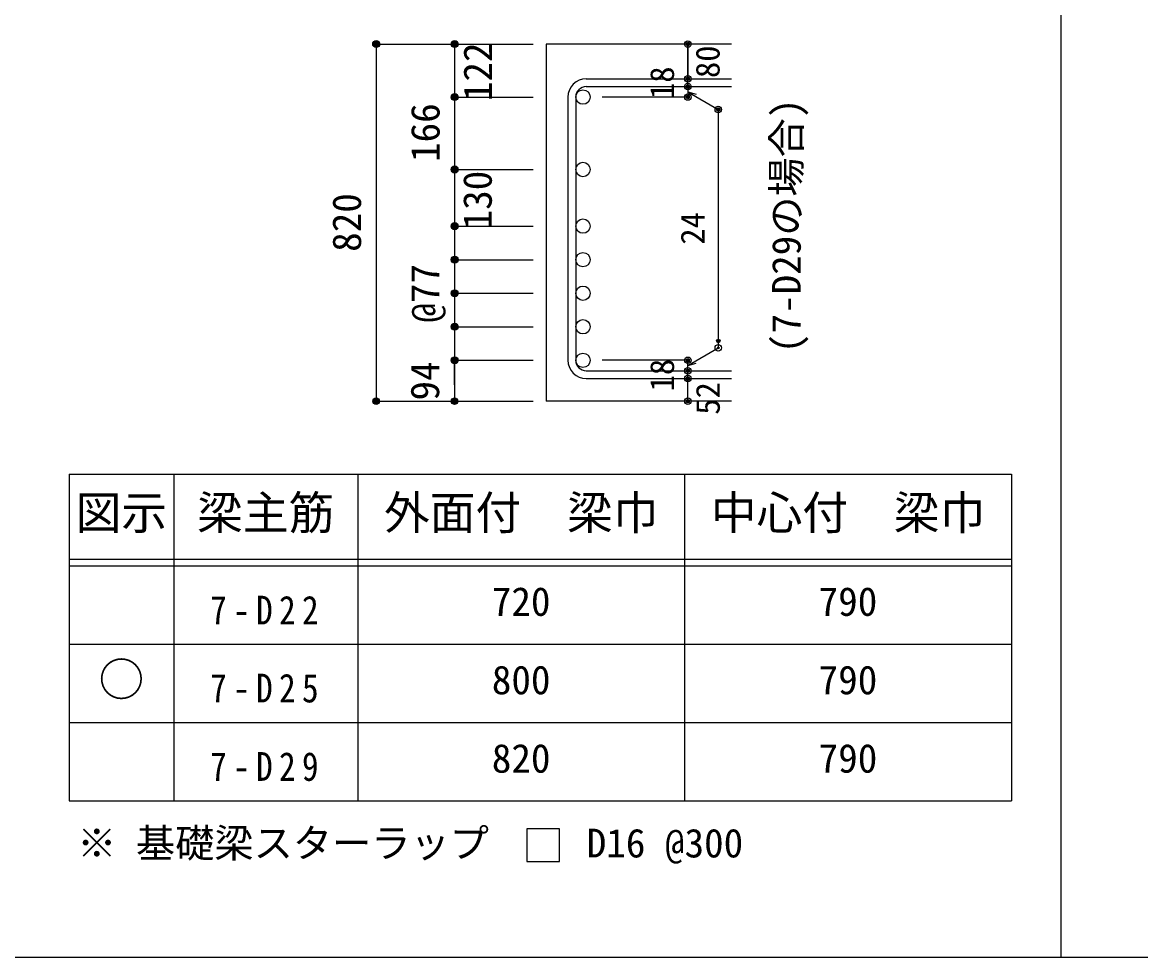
# Model space of a CAD drawing. Units: millimetres at full size, sheet at 1:30, with parts at other scales. Extents: x -5973 to 5954, y -4195 to 4201.
# Drawn here: x -3508 to -942, y -4195 to -2048 of the extents above; entities that cross this region are included whole.
import ezdxf
from ezdxf.enums import TextEntityAlignment as Align

# ---------------------------------------------------------------- set-up
doc = ezdxf.new("R2010")
doc.units = ezdxf.units.MM
doc.header["$LTSCALE"] = 30
doc.header["$PDMODE"] = 32
doc.header["$PDSIZE"] = 15
for name, color, linetype in [('0-1_躯体線', 2, 'Continuous'), ('0-5_基礎梁筋', 7, 'Continuous'), ('0-6_スタラップ筋', 7, 'Continuous'), ('0-7_文字', 4, 'Continuous'), ('0-D_寸法', 4, 'Continuous'), ('6-7_文字', 7, 'Continuous'), ('6-E_枠', 7, 'Continuous'), ('F-0_枠', 6, 'Continuous')]:
    doc.layers.add(name, color=color, linetype=linetype)
doc.styles.add('ＭＳ ゴシック', font='')
doc.styles.get('ＭＳ ゴシック').set_extended_font_data('MS Gothic')

msp = doc.modelspace()

# ---------------------------------------------------------------- linework, layer by layer
at = {"layer": '0-1_躯体線'}
for p, q in [((-1880.8, -2097.97), (-2305.8, -2097.97)), ((-2305.8, -2097.97), (-2305.8, -2917.97)), ((-1880.8, -2917.97), (-2305.8, -2917.97))]:
    msp.add_line(p, q, dxfattribs=at)
at = {"layer": '0-5_基礎梁筋', "color": 3}
for centre in [(-2221.3, -2219.67), (-2221.3, -2385.97), (-2221.3, -2515.97), (-2221.3, -2592.97), (-2221.3, -2669.97), (-2221.3, -2746.97), (-2221.3, -2823.97)]:
    msp.add_circle(centre, 16.5, dxfattribs=at)
at = {"layer": '0-6_スタラップ筋'}
for p, q in [((-2213.8, -2177.67), (-1880.8, -2177.67)), ((-2213.8, -2195.67), (-1880.8, -2195.67)), ((-2255.8, -2219.67), (-2255.8, -2823.97)), ((-2237.8, -2219.67), (-2237.8, -2823.97)), ((-2213.8, -2847.97), (-1880.8, -2847.97)), ((-2213.8, -2865.97), (-1880.8, -2865.97))]:
    msp.add_line(p, q, dxfattribs=at)
for centre, radius, start, end in [((-2213.8, -2219.67), 42, 90, 180), ((-2213.8, -2219.67), 24, 90, 180), ((-2213.8, -2823.97), 42, 180, 270), ((-2213.8, -2823.97), 24, 180, 270)]:
    msp.add_arc(centre, radius, start, end, dxfattribs=at)
at = {"layer": '0-D_寸法'}
for p, q in [((-2695.8, -2097.97), (-2515.8, -2097.97)), ((-2695.8, -2097.97), (-2515.8, -2097.97)), ((-2695.8, -2097.97), (-2695.8, -2917.97)), ((-2515.8, -2097.97), (-2335.8, -2097.97)), ((-2515.8, -2097.97), (-2335.8, -2097.97)), ((-2515.8, -2097.97), (-2515.8, -2917.97)), ((-1980.8, -2177.67), (-1980.8, -2097.97)), ((-1980.8, -2097.97), (-1980.8, -2177.67)), ((-1980.8, -2195.67), (-1980.8, -2177.67)), ((-1980.8, -2195.67), (-1980.8, -2219.67)), ((-2515.8, -2219.67), (-2335.8, -2219.67)), ((-2515.8, -2219.67), (-2335.8, -2219.67)), ((-1980.8, -2219.67), (-2176.89, -2219.67)), ((-1980.8, -2207.67), (-1910.74, -2248.12)), ((-1980.8, -2207.67), (-1961.48, -2212.85)), ((-1910.74, -2248.12), (-1910.74, -2795.53)), ((-2515.8, -2385.97), (-2335.8, -2385.97)), ((-2515.8, -2385.97), (-2335.8, -2385.97)), ((-2515.8, -2515.97), (-2335.8, -2515.97)), ((-2515.8, -2592.97), (-2335.8, -2592.97)), ((-2515.8, -2669.97), (-2335.8, -2669.97)), ((-2515.8, -2746.97), (-2335.8, -2746.97)), ((-1980.8, -2835.97), (-1910.74, -2795.53)), ((-2515.8, -2823.97), (-2335.8, -2823.97)), ((-2515.8, -2879.94), (-2515.8, -2823.97)), ((-1980.8, -2823.97), (-2176.89, -2823.97)), ((-1980.8, -2847.97), (-1980.8, -2823.97)), ((-1980.8, -2835.97), (-1961.48, -2830.8)), ((-1980.8, -2865.97), (-1980.8, -2847.97)), ((-1980.8, -2917.97), (-1980.8, -2865.97)), ((-2695.8, -2917.97), (-2515.8, -2917.97)), ((-2515.8, -2917.97), (-2335.8, -2917.97))]:
    msp.add_line(p, q, dxfattribs=at)
for centre, radius in [((-2695.8, -2097.97), 8), ((-2695.8, -2097.97), 7.2), ((-2695.8, -2097.97), 6.4), ((-2695.8, -2097.97), 5.6), ((-2695.8, -2097.97), 4.8), ((-2695.8, -2097.97), 4), ((-2695.8, -2097.97), 3.2), ((-2695.8, -2097.97), 2.4), ((-2695.8, -2097.97), 1.6), ((-2695.8, -2097.97), 0.8), ((-2515.8, -2097.97), 8), ((-2515.8, -2097.97), 7.2), ((-2515.8, -2097.97), 6.4), ((-2515.8, -2097.97), 5.6), ((-2515.8, -2097.97), 4.8), ((-2515.8, -2097.97), 4), ((-2515.8, -2097.97), 3.2), ((-2515.8, -2097.97), 2.4), ((-2515.8, -2097.97), 1.6), ((-2515.8, -2097.97), 0.8), ((-1980.8, -2097.97), 4), ((-1980.8, -2097.97), 3.6), ((-1980.8, -2097.97), 3.2), ((-1980.8, -2097.97), 2.8), ((-1980.8, -2097.97), 2.4), ((-1980.8, -2097.97), 2), ((-1980.8, -2097.97), 1.6), ((-1980.8, -2097.97), 1.2), ((-1980.8, -2097.97), 0.8), ((-1980.8, -2097.97), 0.4), ((-1980.8, -2177.67), 4), ((-1980.8, -2177.67), 3.6), ((-1980.8, -2177.67), 3.2), ((-1980.8, -2177.67), 2.8), ((-1980.8, -2177.67), 2.4), ((-1980.8, -2177.67), 2), ((-1980.8, -2177.67), 1.6), ((-1980.8, -2177.67), 1.2), ((-1980.8, -2177.67), 0.8), ((-1980.8, -2177.67), 0.4), ((-1980.8, -2195.67), 4), ((-1980.8, -2195.67), 3.6), ((-1980.8, -2195.67), 3.2), ((-1980.8, -2195.67), 2.8), ((-1980.8, -2195.67), 2.4), ((-1980.8, -2195.67), 2), ((-1980.8, -2195.67), 1.6), ((-1980.8, -2195.67), 1.2), ((-1980.8, -2195.67), 0.8), ((-1980.8, -2195.67), 0.4), ((-2515.8, -2219.67), 8), ((-2515.8, -2219.67), 7.2), ((-2515.8, -2219.67), 6.4), ((-2515.8, -2219.67), 5.6), ((-2515.8, -2219.67), 4.8), ((-2515.8, -2219.67), 4), ((-2515.8, -2219.67), 3.2), ((-2515.8, -2219.67), 2.4), ((-2515.8, -2219.67), 1.6), ((-2515.8, -2219.67), 0.8), ((-1980.8, -2219.67), 4), ((-1980.8, -2219.67), 3.6), ((-1980.8, -2219.67), 3.2), ((-1980.8, -2219.67), 2.8), ((-1980.8, -2219.67), 2.4), ((-1980.8, -2219.67), 2), ((-1980.8, -2219.67), 1.6), ((-1980.8, -2219.67), 1.2), ((-1980.8, -2219.67), 0.8), ((-1980.8, -2219.67), 0.4), ((-1910.74, -2248.12), 4), ((-1910.74, -2248.12), 3.6), ((-1910.74, -2248.12), 3.2), ((-1910.74, -2248.12), 2.8), ((-1910.74, -2248.12), 2.4), ((-1910.74, -2248.12), 2), ((-1910.74, -2248.12), 1.6), ((-1910.74, -2248.12), 1.2), ((-1910.74, -2248.12), 0.8), ((-1910.74, -2248.12), 0.4), ((-2515.8, -2385.97), 8), ((-2515.8, -2385.97), 7.2), ((-2515.8, -2385.97), 6.4), ((-2515.8, -2385.97), 5.6), ((-2515.8, -2385.97), 4.8), ((-2515.8, -2385.97), 4), ((-2515.8, -2385.97), 3.2), ((-2515.8, -2385.97), 2.4), ((-2515.8, -2385.97), 1.6), ((-2515.8, -2385.97), 0.8), ((-2515.8, -2515.97), 8), ((-2515.8, -2515.97), 7.2), ((-2515.8, -2515.97), 6.4), ((-2515.8, -2515.97), 5.6), ((-2515.8, -2515.97), 4.8), ((-2515.8, -2515.97), 4), ((-2515.8, -2515.97), 3.2), ((-2515.8, -2515.97), 2.4), ((-2515.8, -2515.97), 1.6), ((-2515.8, -2515.97), 0.8), ((-2515.8, -2592.97), 8), ((-2515.8, -2592.97), 7.2), ((-2515.8, -2592.97), 6.4), ((-2515.8, -2592.97), 5.6), ((-2515.8, -2592.97), 4.8), ((-2515.8, -2592.97), 4), ((-2515.8, -2592.97), 3.2), ((-2515.8, -2592.97), 2.4), ((-2515.8, -2592.97), 1.6), ((-2515.8, -2592.97), 0.8), ((-2515.8, -2669.97), 8), ((-2515.8, -2669.97), 7.2), ((-2515.8, -2669.97), 6.4), ((-2515.8, -2669.97), 5.6), ((-2515.8, -2669.97), 4.8), ((-2515.8, -2669.97), 4), ((-2515.8, -2669.97), 3.2), ((-2515.8, -2669.97), 2.4), ((-2515.8, -2669.97), 1.6), ((-2515.8, -2669.97), 0.8), ((-2515.8, -2746.97), 8), ((-2515.8, -2746.97), 7.2), ((-2515.8, -2746.97), 6.4), ((-2515.8, -2746.97), 5.6), ((-2515.8, -2746.97), 4.8), ((-2515.8, -2746.97), 4), ((-2515.8, -2746.97), 3.2), ((-2515.8, -2746.97), 2.4), ((-2515.8, -2746.97), 1.6), ((-2515.8, -2746.97), 0.8), ((-1910.74, -2779.53), 4), ((-1910.74, -2779.53), 3.6), ((-1910.74, -2779.53), 3.2), ((-1910.74, -2779.53), 2.8), ((-1910.74, -2779.53), 2.4), ((-1910.74, -2795.53), 2), ((-1910.74, -2795.53), 1.6), ((-1910.74, -2795.53), 1.2), ((-1910.74, -2795.53), 0.8), ((-1910.74, -2795.53), 0.4), ((-2515.8, -2823.97), 8), ((-2515.8, -2823.97), 7.2), ((-2515.8, -2823.97), 6.4), ((-2515.8, -2823.97), 5.6), ((-2515.8, -2823.97), 4.8), ((-2515.8, -2823.97), 4), ((-2515.8, -2823.97), 3.2), ((-2515.8, -2823.97), 2.4), ((-2515.8, -2823.97), 1.6), ((-1980.8, -2823.97), 4), ((-1980.8, -2823.97), 3.6), ((-1980.8, -2823.97), 3.2), ((-1980.8, -2823.97), 2.8), ((-1980.8, -2823.97), 2.4), ((-1980.8, -2823.97), 2), ((-1980.8, -2823.97), 1.6), ((-1980.8, -2823.97), 1.2), ((-2515.8, -2823.97), 0.8), ((-1980.8, -2847.97), 4), ((-1980.8, -2847.97), 3.6), ((-1980.8, -2847.97), 3.2), ((-1980.8, -2847.97), 2.8), ((-1980.8, -2847.97), 2.4), ((-1980.8, -2847.97), 2), ((-1980.8, -2847.97), 1.6), ((-1980.8, -2847.97), 1.2), ((-1980.8, -2823.97), 0.8), ((-1980.8, -2847.97), 0.8), ((-1980.8, -2823.97), 0.4), ((-1980.8, -2847.97), 0.4), ((-1980.8, -2865.97), 4), ((-1980.8, -2865.97), 3.6), ((-1980.8, -2865.97), 3.2), ((-1980.8, -2865.97), 2.8), ((-1980.8, -2865.97), 2.4), ((-1980.8, -2865.97), 2), ((-1980.8, -2865.97), 1.6), ((-1980.8, -2865.97), 1.2), ((-1980.8, -2865.97), 0.8), ((-1980.8, -2865.97), 0.4), ((-2695.8, -2917.97), 7.2), ((-2695.8, -2917.97), 6.4), ((-2695.8, -2917.97), 5.6), ((-2695.8, -2917.97), 4.8), ((-2695.8, -2917.97), 4), ((-2695.8, -2917.97), 3.2), ((-2695.8, -2917.97), 2.4), ((-2695.8, -2917.97), 1.6), ((-2695.8, -2917.97), 0.8), ((-2515.8, -2917.97), 7.2), ((-2515.8, -2917.97), 6.4), ((-2515.8, -2917.97), 5.6), ((-2515.8, -2917.97), 4.8), ((-2515.8, -2917.97), 4), ((-2515.8, -2917.97), 3.2), ((-2515.8, -2917.97), 2.4), ((-2515.8, -2917.97), 1.6), ((-2515.8, -2917.97), 0.8), ((-1980.8, -2917.97), 4), ((-1980.8, -2917.97), 3.6), ((-1980.8, -2917.97), 3.2), ((-1980.8, -2917.97), 2.8), ((-1980.8, -2917.97), 2.4), ((-1980.8, -2917.97), 2), ((-1980.8, -2917.97), 1.6), ((-1980.8, -2917.97), 1.2), ((-1980.8, -2917.97), 0.8), ((-1980.8, -2917.97), 0.4)]:
    msp.add_circle(centre, radius, dxfattribs=at)
at = {"layer": '0-D_寸法', "color": 7}
for p in [(-2695.8, -2097.97), (-2695.8, -2097.97), (-2515.8, -2097.97), (-1980.8, -2097.97), (-1980.8, -2177.67), (-1980.8, -2195.67), (-2515.8, -2219.67), (-1980.8, -2219.67), (-1910.74, -2248.12), (-2515.8, -2385.97), (-2515.8, -2515.97), (-2515.8, -2515.97), (-2515.8, -2592.97), (-2515.8, -2592.97), (-2515.8, -2669.97), (-2515.8, -2669.97), (-2515.8, -2746.97), (-2515.8, -2746.97), (-1910.74, -2795.53), (-2515.8, -2823.97), (-2515.8, -2823.97), (-1980.8, -2823.97), (-1980.8, -2823.97), (-1980.8, -2847.97), (-1980.8, -2865.97), (-2695.8, -2917.97), (-2695.8, -2917.97), (-2515.8, -2917.97), (-1980.8, -2917.97)]:
    msp.add_point(p, dxfattribs=at)
at = {"layer": '6-7_文字'}
msp.add_lwpolyline([(-2350.45, -3974.4), (-2275.45, -3974.4), (-2275.45, -3899.4), (-2350.45, -3899.4)], close=True, dxfattribs=at)
at = {"layer": '6-E_枠', "color": 3}
for p, q in [((-3400.52, -3085.43), (-3400.52, -3835.43)), ((-3400.52, -3085.43), (-1238, -3085.43)), ((-1238, -3085.43), (-1238, -3835.43)), ((-3400.52, -3835.43), (-1238, -3835.43))]:
    msp.add_line(p, q, dxfattribs=at)
at = {"layer": '6-E_枠'}
for p, q in [((-3160.52, -3085.43), (-3160.52, -3835.43)), ((-2738, -3085.43), (-2738, -3835.43)), ((-1988, -3085.43), (-1988, -3835.43)), ((-3400.52, -3280.43), (-1238, -3280.43)), ((-3400.52, -3295.43), (-1238, -3295.43)), ((-3400.52, -3475.43), (-1238, -3475.43)), ((-3400.52, -3655.43), (-1238, -3655.43))]:
    msp.add_line(p, q, dxfattribs=at)
at = {"layer": 'F-0_枠', "color": 2}
msp.add_line((-1124.64, 4201.15), (-1124.64, -4195.24), dxfattribs=at)
at = {"layer": 'F-0_枠'}
msp.add_lwpolyline([(5954.1, -4195.24), (590.94, -4195.24), (-5972.88, -4195.24)], dxfattribs=at)

# ---------------------------------------------------------------- texts
at = {"layer": '0-7_文字', "color": 7, "style": 'ＭＳ ゴシック'}
msp.add_text('(7-D29の場合)', height=65.98, rotation=90, dxfattribs=at).set_placement((-1701.8, -2807.4), align=Align.BOTTOM_LEFT)
at = {"layer": '0-D_寸法', "style": 'ＭＳ ゴシック'}
for s, height, p in [('122', 65.98, (-2409.96, -2229)), ('80', 54.99, (-1891.21, -2175.99)), ('18', 54.99, (-1995.8, -2224.17)), ('166', 65.98, (-2530.55, -2368.62)), ('130', 65.98, (-2410.78, -2523.45)), ('820', 65.98, (-2710.8, -2574.97)), ('24', 54.99, (-1925.74, -2558.57)), ('@77', 65.98, (-2530.8, -2737.47)), ('94', 65.98, (-2531.49, -2916.26)), ('18', 54.99, (-1995.8, -2895.47)), ('52', 54.99, (-1890.8, -2948.97))]:
    msp.add_text(s, height=height, rotation=90, dxfattribs=at).set_placement(p, align=Align.BOTTOM_LEFT)
at = {"layer": '6-7_文字', "color": 2, "style": 'ＭＳ ゴシック'}
for s, p in [('図示', (-3385.52, -3235.43)), ('梁主筋', (-3106.76, -3235.43)), ('外面付\u3000梁巾', (-2678, -3235.43)), ('中心付\u3000梁巾', (-1928, -3235.43)), ('○', (-3333.02, -3617.93))]:
    msp.add_text(s, height=76.98, dxfattribs=at).set_placement(p, align=Align.BOTTOM_LEFT)
at = {"layer": '6-7_文字', "style": 'ＭＳ ゴシック'}
for s, p in [('720', (-2430.5, -3430.43)), ('790', (-1680.5, -3430.43)), ('800', (-2430.5, -3610.43)), ('790', (-1680.5, -3610.43)), ('820', (-2430.5, -3790.43)), ('790', (-1680.5, -3790.43)), ('※ 基礎梁スターラップ     D16 @300', (-3381.96, -3985.01))]:
    msp.add_text(s, height=65.98, dxfattribs=at).set_placement(p, align=Align.BOTTOM_LEFT)
at = {"layer": '6-7_文字', "char_height": 65.98, "attachment_point": 7, "style": 'ＭＳ ゴシック'}
for s, insert in [('\\T1.38;\\W0.85;7-D22', (-3076.76, -3430.43)), ('\\T1.38;\\W0.85;7-D25', (-3076.76, -3610.43)), ('\\T1.38;\\W0.85;7-D29', (-3076.76, -3790.43))]:
    msp.add_mtext(s, dxfattribs=dict(at, insert=insert))

doc.saveas('drawing.dxf')
